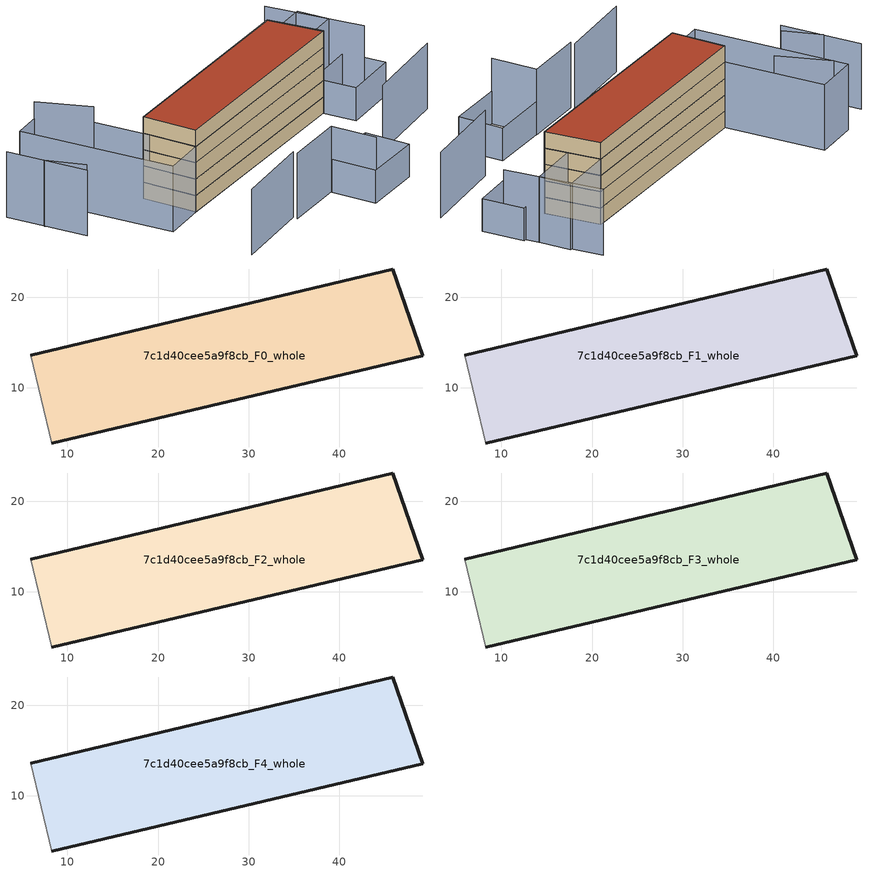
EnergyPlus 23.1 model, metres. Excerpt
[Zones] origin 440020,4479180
7c1d40cee5a9f8cb_F0_whole
 floor ground (EU_floor_Construction): 49.22,13.54 45.88,23.1 5.92,13.56 8.26,3.91 z0
 wall outside (EU_wall_Construction): 5.92,13.56 45.88,23.1 49.22,13.54 8.26,3.91 z0:3
 wall adiabatic (EU_wall_Construction): 8.26,3.91 5.92,13.56 z0:3
7c1d40cee5a9f8cb_F1_whole
 floor to 7c1d40cee5a9f8cb_F0_whole (EU_floor_Construction): 49.21,13.54 45.88,23.1 5.92,13.56 8.26,3.91 z3
 wall outside (EU_wall_Construction): 5.92,13.56 45.88,23.1 49.22,13.54 8.26,3.91 z3:6
 wall adiabatic (EU_wall_Construction): 8.26,3.91 5.92,13.56 z3:6
7c1d40cee5a9f8cb_F2_whole
 floor to 7c1d40cee5a9f8cb_F1_whole (EU_floor_Construction): 49.21,13.54 45.88,23.1 5.92,13.56 8.26,3.91 z6
 wall outside (EU_wall_Construction): 5.92,13.56 45.88,23.1 49.22,13.54 8.26,3.91 z6:9
 wall adiabatic (EU_wall_Construction): 8.26,3.91 5.92,13.56 z6:9
7c1d40cee5a9f8cb_F3_whole
 floor to 7c1d40cee5a9f8cb_F2_whole (EU_floor_Construction): 49.21,13.54 45.88,23.1 5.92,13.56 8.26,3.91 z9
 wall outside (EU_wall_Construction): 5.92,13.56 45.88,23.1 49.22,13.54 8.26,3.91 z9:12
 wall adiabatic (EU_wall_Construction): 8.26,3.91 5.92,13.56 z9:12
7c1d40cee5a9f8cb_F4_whole
 floor to 7c1d40cee5a9f8cb_F3_whole (EU_floor_Construction): 49.21,13.54 45.88,23.1 5.92,13.56 8.26,3.91 z12
 wall outside (EU_wall_Construction): 5.92,13.56 45.88,23.1 49.22,13.54 8.26,3.91 z12:15
 wall adiabatic (EU_wall_Construction): 8.26,3.91 5.92,13.56 z12:15
 roof outside (EU_roof_Construction): 45.88,23.1 49.22,13.54 8.26,3.91 5.92,13.56 z15
shading: 3.01,-13.58 17.76,-9.03 / 45.72,-2.98 61.94,2.2 / 17.8,-9.97 28.96,-7.18 / 28.96,-7.18 30.99,-15.31 / 59.55,14.19 53.71,31.01 / -12.43,18.48 -8.88,12.29 / -14.32,25.22 -10.3,10.91 / 57.52,20.17 47.43,17.41 / 47.43,17.41 45.88,23.1 / 45.88,23.1 55.96,25.86 / 55.96,25.86 57.52,20.17 / 0.51,1.66 -7.35,28.84 / -7.35,28.84 0.77,31.19 / 0.77,31.19 8.63,4.01 / 8.63,4.01 0.51,1.66 z0:12; 41.65,-12.75 30.8,-15.36 / 30.8,-15.36 28.86,-7.28 / 28.86,-7.28 39.71,-4.67 / 39.71,-4.67 41.65,-12.75 / 60.91,10.63 50.78,7.73 / 50.78,7.73 48.66,15.12 / 48.66,15.12 58.79,18.02 / 58.79,18.02 60.91,10.63 z0:6; 3.12,21.95 -2.21,30.31 z0:15
[Building]
EU S2 Campaign: North Axis=0; Terrain=City; Solar Distribution=FullExterior
[Site:Location]
Madrid: Latitude=40.5; Longitude=-3.5; Time Zone=1; Elevation=609
[SizingPeriod:WeatherFileDays]
AnnualSizingPeriod: Begin Month=1; Begin Day of Month=1; End Month=12; End Day of Month=31; Day of Week for Start Day=Monday; Use Weather File Daylight Saving Period=No; Use Weather File Rain and Snow Indicators=No
[MATERIAL]
EU_InternalMass_Material: Roughness=MediumRough; Thickness=0.1; Conductivity=1; Density=1800; Specific Heat=900; Thermal Absorptance=0.9; Solar Absorptance=0.7; Visible Absorptance=0.7
[MATERIAL:NOMASS] Roughness=MediumRough; Thermal Absorptance=0.9; Solar Absorptance=0.7; Visible Absorptance=0.7
Name | Thermal Resistance
EU_wall_NoMass | 0.419739
EU_roof_NoMass | 0.352165
EU_floor_NoMass | 0.608284
[CONSTRUCTION]
EU_wall_Construction: EU_wall_NoMass
EU_roof_Construction: EU_roof_NoMass
EU_floor_Construction: EU_floor_NoMass
EU_InternalMass_Construction: EU_InternalMass_Material
[ZONE] Type=1; Multiplier=1; Ceiling Height=autocalculate; Volume=1247.27; Floor Area=autocalculate; Part of Total Floor Area=Yes
7c1d40cee5a9f8cb_F0_whole; 7c1d40cee5a9f8cb_F1_whole; 7c1d40cee5a9f8cb_F2_whole; 7c1d40cee5a9f8cb_F3_whole; 7c1d40cee5a9f8cb_F4_whole
[INTERNALMASS] Construction=EU_InternalMass_Construction; Surface Area=415.758
Name | Zone or ZoneList
7c1d40cee5a9f8cb_F0_whole_EU_InternalMass | 7c1d40cee5a9f8cb_F0_whole
7c1d40cee5a9f8cb_F1_whole_EU_InternalMass | 7c1d40cee5a9f8cb_F1_whole
7c1d40cee5a9f8cb_F2_whole_EU_InternalMass | 7c1d40cee5a9f8cb_F2_whole
7c1d40cee5a9f8cb_F3_whole_EU_InternalMass | 7c1d40cee5a9f8cb_F3_whole
7c1d40cee5a9f8cb_F4_whole_EU_InternalMass | 7c1d40cee5a9f8cb_F4_whole
[OTHEREQUIPMENT] Fuel Type=Electricity; Design Level Calculation Method=Watts/Area; Power per Zone Floor Area=1; Fraction Latent=0; Fraction Radiant=0; Fraction Lost=0; Carbon Dioxide Generation Rate=0; EndUse Subcategory=EU_Step8_InternalGains
Name | Zone or ZoneList or Space or SpaceList | Schedule
EU_Step8_InternalGain_7c1d40cee5a9f8cb_F0_whole_f000 | 7c1d40cee5a9f8cb_F0_whole | EU_Step8_GainSchedule_7c1d40cee5a9f8cb_F0_whole_f000
EU_Step8_InternalGain_7c1d40cee5a9f8cb_F1_whole_f000 | 7c1d40cee5a9f8cb_F1_whole | EU_Step8_GainSchedule_7c1d40cee5a9f8cb_F1_whole_f000
EU_Step8_InternalGain_7c1d40cee5a9f8cb_F2_whole_f000 | 7c1d40cee5a9f8cb_F2_whole | EU_Step8_GainSchedule_7c1d40cee5a9f8cb_F2_whole_f000
EU_Step8_InternalGain_7c1d40cee5a9f8cb_F3_whole_f000 | 7c1d40cee5a9f8cb_F3_whole | EU_Step8_GainSchedule_7c1d40cee5a9f8cb_F3_whole_f000
EU_Step8_InternalGain_7c1d40cee5a9f8cb_F4_whole_f000 | 7c1d40cee5a9f8cb_F4_whole | EU_Step8_GainSchedule_7c1d40cee5a9f8cb_F4_whole_f000
[ZONEVENTILATION:DESIGNFLOWRATE] Schedule=EU_AlwaysOn; Design Flow Rate Calculation Method=AirChanges/Hour; Air Changes per Hour=0.703302; Ventilation Type=Natural; Fan Pressure Rise=0; Fan Total Efficiency=1; Constant Term Coefficient=1; Temperature Term Coefficient=0; Velocity Term Coefficient=0; Velocity Squared Term Coefficient=0; Minimum Indoor Temperature=-100; Maximum Indoor Temperature=100; Delta Temperature=-100; Minimum Outdoor Temperature=-100; Maximum Outdoor Temperature=100; Maximum Wind Speed=40
Name | Zone or ZoneList or Space or SpaceList
EU_ConstantAir_7c1d40cee5a9f8cb_F0_whole | 7c1d40cee5a9f8cb_F0_whole
EU_ConstantAir_7c1d40cee5a9f8cb_F1_whole | 7c1d40cee5a9f8cb_F1_whole
EU_ConstantAir_7c1d40cee5a9f8cb_F2_whole | 7c1d40cee5a9f8cb_F2_whole
EU_ConstantAir_7c1d40cee5a9f8cb_F3_whole | 7c1d40cee5a9f8cb_F3_whole
EU_ConstantAir_7c1d40cee5a9f8cb_F4_whole | 7c1d40cee5a9f8cb_F4_whole
[HVACTEMPLATE:THERMOSTAT] Constant Heating Setpoint=20; Constant Cooling Setpoint=50
EU_HeatOnly_7c1d40cee5a9f8cb_F0_whole; EU_HeatOnly_7c1d40cee5a9f8cb_F1_whole; EU_HeatOnly_7c1d40cee5a9f8cb_F2_whole; EU_HeatOnly_7c1d40cee5a9f8cb_F3_whole; EU_HeatOnly_7c1d40cee5a9f8cb_F4_whole
[HVACTEMPLATE:ZONE:IDEALLOADSAIRSYSTEM] System Availability Schedule=EU_AlwaysOn; Maximum Heating Supply Air Temperature=50; Minimum Cooling Supply Air Temperature=13; Maximum Heating Supply Air Humidity Ratio=0.0156; Minimum Cooling Supply Air Humidity Ratio=0.0077; Heating Limit=NoLimit; Cooling Limit=NoLimit; Heating Availability Schedule=EU_AlwaysOn; Cooling Availability Schedule=EU_CoolingOff; Dehumidification Control Type=ConstantSensibleHeatRatio; Cooling Sensible Heat Ratio=0.7; Dehumidification Setpoint=60; Humidification Control Type=None; Humidification Setpoint=30; Outdoor Air Method=None; Outdoor Air Flow Rate per Person=0.00944; Outdoor Air Flow Rate per Zone Floor Area=0; Outdoor Air Flow Rate per Zone=0; Demand Controlled Ventilation Type=None; Outdoor Air Economizer Type=NoEconomizer; Heat Recovery Type=None; Sensible Heat Recovery Effectiveness=0.7; Latent Heat Recovery Effectiveness=0.65
Name | Template Thermostat
7c1d40cee5a9f8cb_F0_whole | EU_HeatOnly_7c1d40cee5a9f8cb_F0_whole
7c1d40cee5a9f8cb_F1_whole | EU_HeatOnly_7c1d40cee5a9f8cb_F1_whole
7c1d40cee5a9f8cb_F2_whole | EU_HeatOnly_7c1d40cee5a9f8cb_F2_whole
7c1d40cee5a9f8cb_F3_whole | EU_HeatOnly_7c1d40cee5a9f8cb_F3_whole
7c1d40cee5a9f8cb_F4_whole | EU_HeatOnly_7c1d40cee5a9f8cb_F4_whole
[SIZING:ZONE] Zone Cooling Design Supply Air Temperature Input Method=SupplyAirTemperature; Zone Cooling Design Supply Air Temperature=13; Zone Heating Design Supply Air Temperature Input Method=SupplyAirTemperature; Zone Heating Design Supply Air Temperature=50; Zone Cooling Design Supply Air Humidity Ratio=0.008; Zone Heating Design Supply Air Humidity Ratio=0.008; Cooling Design Air Flow Method=DesignDay; Cooling Design Air Flow Rate=0; Cooling Minimum Air Flow per Zone Floor Area=0.000762; Cooling Minimum Air Flow=0; Cooling Minimum Air Flow Fraction=0.2; Heating Design Air Flow Method=DesignDay; Heating Design Air Flow Rate=0; Heating Maximum Air Flow per Zone Floor Area=0.002032; Heating Maximum Air Flow=0.141576; Heating Maximum Air Flow Fraction=0.3; Account for Dedicated Outdoor Air System=No; Dedicated Outdoor Air System Control Strategy=NeutralSupplyAir; Dedicated Outdoor Air Low Setpoint Temperature for Design=autosize; Dedicated Outdoor Air High Setpoint Temperature for Design=autosize; Zone Load Sizing Method=Sensible Load Only No Latent Load; Zone Latent Cooling Design Supply Air Humidity Ratio Input Method=HumidityRatioDifference; Zone Cooling Design Supply Air Humidity Ratio Difference=0.005; Zone Latent Heating Design Supply Air Humidity Ratio Input Method=HumidityRatioDifference; Zone Humidification Design Supply Air Humidity Ratio Difference=0.005
7c1d40cee5a9f8cb_F0_whole; 7c1d40cee5a9f8cb_F1_whole; 7c1d40cee5a9f8cb_F2_whole; 7c1d40cee5a9f8cb_F3_whole; 7c1d40cee5a9f8cb_F4_whole
[SCHEDULE:CONSTANT]
Name | Hourly Value
EU_AlwaysOn | 1
EU_CoolingOff | 0
[SCHEDULE:FILE] Column Number=1; Rows to Skip at Top=0; Number of Hours of Data=8760; Column Separator=Comma; Interpolate to Timestep=No; Minutes per Item=60; Adjust Schedule for Daylight Savings=Yes
Name | File
EU_Step8_GainSchedule_7c1d40cee5a9f8cb_F0_whole_f000 | ../../schedules/7c1d40cee5a9f8cb/7c1d40cee5a9f8cb_F0_whole_f000_gain.csv
EU_Step8_GainSchedule_7c1d40cee5a9f8cb_F1_whole_f000 | ../../schedules/7c1d40cee5a9f8cb/7c1d40cee5a9f8cb_F1_whole_f000_gain.csv
EU_Step8_GainSchedule_7c1d40cee5a9f8cb_F2_whole_f000 | ../../schedules/7c1d40cee5a9f8cb/7c1d40cee5a9f8cb_F2_whole_f000_gain.csv
EU_Step8_GainSchedule_7c1d40cee5a9f8cb_F3_whole_f000 | ../../schedules/7c1d40cee5a9f8cb/7c1d40cee5a9f8cb_F3_whole_f000_gain.csv
EU_Step8_GainSchedule_7c1d40cee5a9f8cb_F4_whole_f000 | ../../schedules/7c1d40cee5a9f8cb/7c1d40cee5a9f8cb_F4_whole_f000_gain.csv
